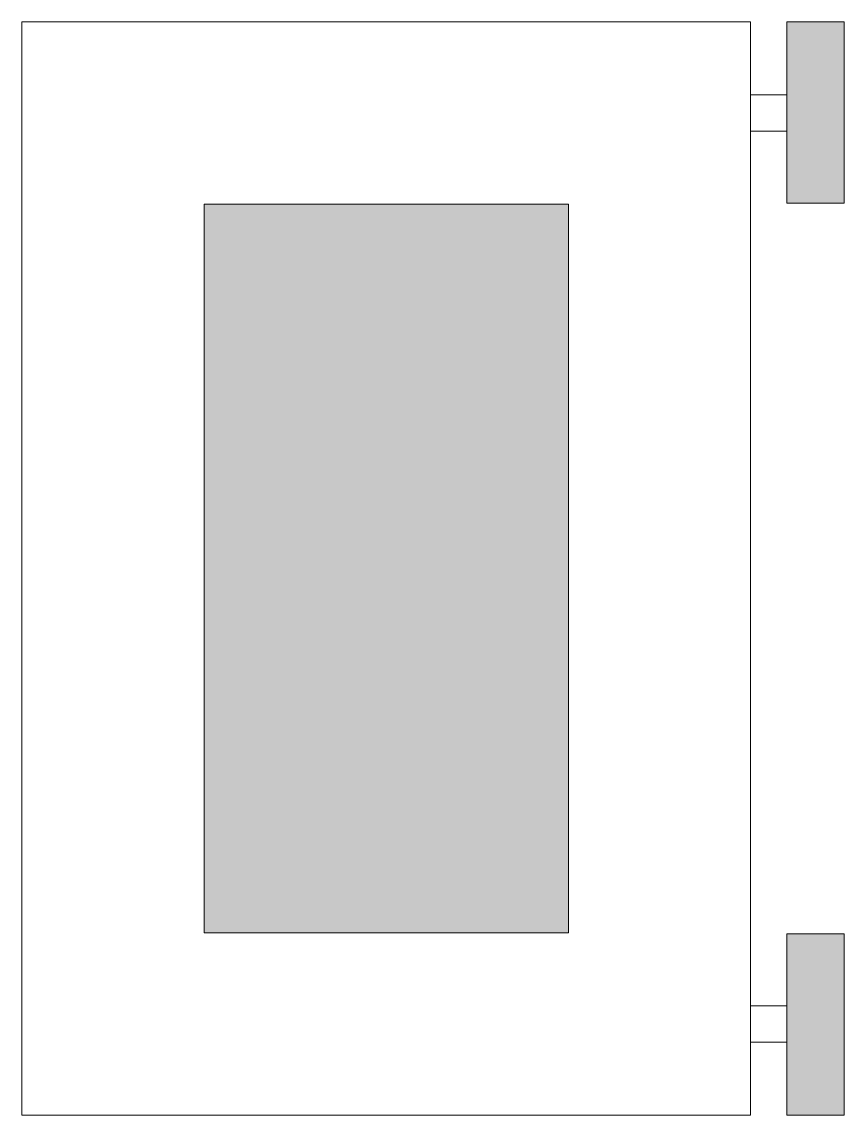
# Model space of a CAD drawing. Header units: millimetres. Extents: x -26.6 to 33.6, y -41.3 to 38.7.
import ezdxf

# ---------------------------------------------------------------- set-up
doc = ezdxf.new("R2010")
doc.units = ezdxf.units.MM
doc.layers.add('LUMIN CB', color=1, linetype='Continuous', lineweight=13)

msp = doc.modelspace()

# ---------------------------------------------------------------- hatches: boundary and pattern name
at = {"layer": 'LUMIN CB'}
h = msp.add_hatch(color=256, dxfattribs=at)
h.dxf.hatch_style = 1
h.paths.add_polyline_path([(29.388, -41.307), (33.576, -41.307), (33.576, -28.047), (29.388, -28.047)])
h.paths.add_polyline_path([(29.388, 25.434), (33.576, 25.434), (33.576, 38.693), (29.388, 38.693)])
h.paths.add_polyline_path([(13.388, 25.36), (-13.279, 25.36), (-13.279, -27.973), (13.388, -27.973)])

# ---------------------------------------------------------------- linework, layer by layer
for p, q in [((26.721, 33.36), (29.388, 33.36)), ((26.721, 30.693), (29.388, 30.693)), ((26.721, -33.307), (29.388, -33.307)), ((26.721, -35.973), (29.388, -35.973))]:
    msp.add_line(p, q, dxfattribs=at)
for points in [[(-26.612, 38.693), (-26.612, -41.307), (26.721, -41.307), (26.721, 38.693)], [(29.388, 38.693), (29.388, 25.434), (33.576, 25.434), (33.576, 38.693)], [(-13.279, 25.36), (-13.279, -27.973), (13.388, -27.973), (13.388, 25.36)], [(29.388, -28.047), (29.388, -41.307), (33.576, -41.307), (33.576, -28.047)]]:
    msp.add_lwpolyline(points, close=True, dxfattribs=at)

doc.saveas('drawing.dxf')
